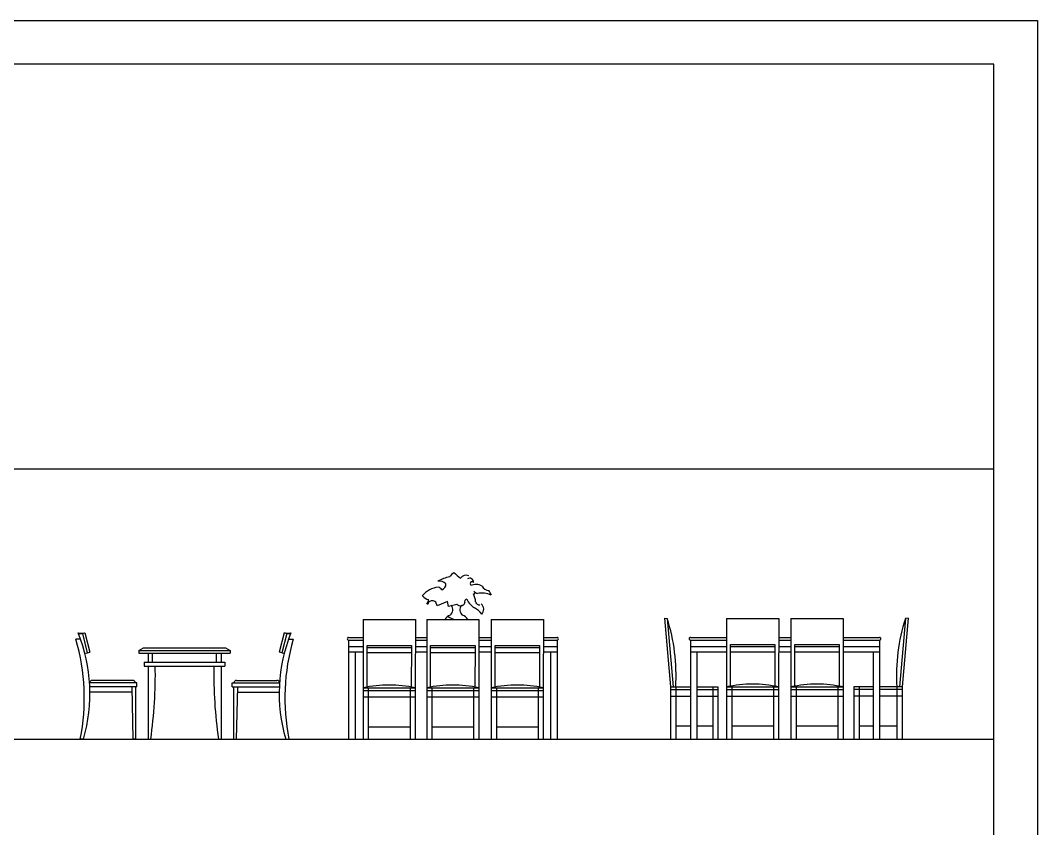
# Model space of a CAD drawing. Header units: inches. Extents: x 10 to 52.5, y 12.2 to 37.
# Drawn here: x 44.69 to 52.5, y 30.8 to 37.01 of the extents above; entities that cross this region are included whole.
import ezdxf

# ---------------------------------------------------------------- set-up
doc = ezdxf.new("R2010")
doc.units = ezdxf.units.IN
doc.header["$MEASUREMENT"] = 0
for name, color, linetype in [('02', 2, 'Continuous'), ('1', 1, 'Continuous'), ('4', 4, 'Continuous'), ('kadrbm', 4, 'Continuous')]:
    doc.layers.add(name, color=color, linetype=linetype)

# ---------------------------------------------------------------- blocks, each defined once
blk = doc.blocks.new('kadrbm')
at = {"layer": 'kadrbm', "color": 4}
blk.add_lwpolyline([(0, 0), (0, 24.7972), (21, 24.7972), (21, 0), (0, 0)], close=True, dxfattribs=at)
blk.add_lwpolyline([(20.6631, 0.3257), (20.6631, 24.4603), (0.3369, 24.4603), (0.3369, 0.3257), (20.6631, 0.3257)], dxfattribs=at)

msp = doc.modelspace()

# ---------------------------------------------------------------- linework, layer by layer
at = {"layer": '02'}
for p, q in [((47.8933, 32.512), (47.8818, 32.5409)), ((47.8818, 32.5409), (47.8818, 32.5409)), ((47.9715, 32.5467), (47.8933, 32.512)), ((47.9801, 32.5091), (47.9715, 32.5467)), ((48.0438, 32.5236), (47.9801, 32.5091)), ((47.3249, 32.4088), (47.3249, 31.4908)), ((47.3249, 32.4088), (47.726, 32.4088)), ((47.726, 32.4088), (47.7249, 31.8841)), ((47.813, 32.4088), (47.813, 31.4908)), ((47.813, 32.4088), (48.2141, 32.4088)), ((48.2141, 32.4088), (48.213, 31.8841)), ((48.3077, 32.4088), (48.3077, 31.4908)), ((48.3077, 32.4088), (48.7088, 32.4088)), ((48.7088, 32.4088), (48.7077, 31.8841)), ((49.6381, 32.4186), (49.6841, 31.8908)), ((49.6381, 32.4186), (49.6583, 32.4169)), ((49.6583, 32.4169), (49.704, 31.8925)), ((50.1141, 32.4156), (50.1141, 31.4908)), ((50.1141, 32.4156), (50.5152, 32.4156)), ((50.4852, 32.4156), (50.4852, 32.4156)), ((50.5152, 32.4156), (50.5141, 31.8908)), ((50.6081, 32.4156), (50.6081, 31.4908)), ((50.6081, 32.4156), (51.0092, 32.4156)), ((50.9792, 32.4156), (50.9792, 32.4156)), ((51.0092, 32.4156), (51.0081, 31.8908)), ((51.4867, 32.4169), (51.441, 31.8925)), ((51.5069, 32.4186), (51.4609, 31.8908)), ((51.5069, 32.4186), (51.4867, 32.4169)), ((47.213, 32.2708), (47.3249, 32.2708)), ((47.213, 32.2508), (47.213, 31.4908)), ((47.213, 32.2508), (47.3249, 32.2508)), ((47.7257, 32.2708), (47.813, 32.2708)), ((47.7257, 32.2508), (47.813, 32.2508)), ((48.2137, 32.2508), (48.3077, 32.2508)), ((48.2138, 32.2708), (48.3077, 32.2708)), ((48.7085, 32.2708), (48.813, 32.2708)), ((48.7085, 32.2508), (48.813, 32.2508)), ((48.813, 32.2508), (48.813, 31.4908)), ((49.8365, 32.2708), (50.1141, 32.2708)), ((49.8365, 32.2508), (49.8365, 31.4908)), ((49.8365, 32.2508), (50.1141, 32.2508)), ((50.5149, 32.2708), (50.6081, 32.2708)), ((50.5149, 32.2508), (50.6081, 32.2508)), ((51.0088, 32.2508), (51.2889, 32.2508)), ((51.0089, 32.2708), (51.2889, 32.2708)), ((51.2889, 32.2508), (51.2889, 31.4908)), ((47.213, 32.2008), (47.3249, 32.2008)), ((47.3549, 31.8841), (47.3549, 32.2088)), ((47.3549, 32.2088), (47.6956, 32.2088)), ((47.3549, 32.1941), (47.6955, 32.1941)), ((47.6956, 32.2088), (47.6949, 31.8841)), ((47.7256, 32.2088), (47.726, 32.2088)), ((47.7256, 32.2008), (47.813, 32.2008)), ((47.843, 31.8841), (47.843, 32.2088)), ((47.843, 32.2088), (48.1837, 32.2088)), ((47.843, 32.1941), (48.1836, 32.1941)), ((48.1837, 32.2088), (48.183, 31.8841)), ((48.2136, 32.2008), (48.3077, 32.2008)), ((48.2137, 32.2088), (48.2141, 32.2088)), ((48.3377, 31.8841), (48.3377, 32.2088)), ((48.3377, 32.2088), (48.6784, 32.2088)), ((48.3377, 32.1941), (48.6784, 32.1941)), ((48.6784, 32.2088), (48.6777, 31.8841)), ((48.7084, 32.2088), (48.7088, 32.2088)), ((48.7084, 32.2008), (48.813, 32.2008)), ((49.8365, 32.2008), (50.1141, 32.2008)), ((50.1441, 31.8908), (50.1441, 32.2156)), ((50.1441, 32.2156), (50.4848, 32.2156)), ((50.1441, 32.2008), (50.4848, 32.2008)), ((50.4848, 32.2156), (50.4841, 31.8909)), ((50.5148, 32.2156), (50.5152, 32.2156)), ((50.5148, 32.2008), (50.6081, 32.2008)), ((50.6381, 32.2156), (50.9787, 32.2156)), ((50.6381, 31.8908), (50.6381, 32.2156)), ((50.6381, 32.2008), (50.9787, 32.2008)), ((50.9787, 32.2156), (50.9781, 31.8909)), ((51.0087, 32.2156), (51.0092, 32.2156)), ((51.0087, 32.2008), (51.2889, 32.2008)), ((47.213, 32.1608), (47.3249, 32.1608)), ((47.263, 32.1608), (47.263, 31.4908)), ((47.3549, 32.1541), (47.6955, 32.1541)), ((47.7255, 32.1608), (47.813, 32.1608)), ((47.843, 32.1541), (48.1835, 32.1541)), ((48.2136, 32.1608), (48.3077, 32.1608)), ((48.3377, 32.1541), (48.6783, 32.1541)), ((48.7083, 32.1608), (48.813, 32.1608)), ((48.763, 32.1608), (48.763, 31.4908)), ((49.8365, 32.1608), (50.1141, 32.1608)), ((49.8865, 32.1608), (49.8865, 31.4908)), ((50.1441, 32.1608), (50.4847, 32.1608)), ((50.5147, 32.1608), (50.6081, 32.1608)), ((50.6381, 32.1608), (50.9786, 32.1608)), ((51.0086, 32.1608), (51.2889, 32.1608)), ((51.2389, 32.1608), (51.2389, 31.4908)), ((47.3249, 31.8841), (47.7249, 31.8841)), ((47.3249, 31.8641), (47.7249, 31.8641)), ((47.3649, 31.8841), (47.3649, 31.4908)), ((47.6849, 31.8841), (47.6849, 31.4908)), ((47.7249, 31.8841), (47.7249, 31.4908)), ((47.813, 31.8841), (48.213, 31.8841)), ((47.813, 31.8641), (48.213, 31.8641)), ((47.853, 31.8841), (47.853, 31.4908)), ((48.173, 31.8841), (48.173, 31.4908)), ((48.213, 31.8841), (48.213, 31.4908)), ((48.3077, 31.8841), (48.7077, 31.8841)), ((48.3077, 31.8641), (48.7077, 31.8641)), ((48.3477, 31.8841), (48.3477, 31.4908)), ((48.6677, 31.8841), (48.6677, 31.4908)), ((48.7077, 31.8841), (48.7077, 31.4908)), ((49.6841, 31.8908), (49.6841, 31.4908)), ((49.6841, 31.8908), (49.8365, 31.8908)), ((49.6841, 31.8708), (49.8365, 31.8708)), ((49.7241, 31.8908), (49.7241, 31.4908)), ((49.8865, 31.8908), (50.0482, 31.8908)), ((49.8865, 31.8708), (50.0482, 31.8708)), ((50.0082, 31.8908), (50.0082, 31.4908)), ((50.0482, 31.8908), (50.0482, 31.4908)), ((50.1141, 31.8908), (50.5141, 31.8908)), ((50.1141, 31.8708), (50.5141, 31.8708)), ((50.1541, 31.8908), (50.1541, 31.4908)), ((50.4741, 31.8908), (50.4741, 31.4908)), ((50.5141, 31.8908), (50.5141, 31.4908)), ((50.6081, 31.8908), (51.0081, 31.8908)), ((50.6081, 31.8708), (51.0081, 31.8708)), ((50.6481, 31.8908), (50.6481, 31.4908)), ((50.9681, 31.8908), (50.9681, 31.4908)), ((51.0081, 31.8908), (51.0081, 31.4908)), ((51.2389, 31.8908), (51.0908, 31.8908)), ((51.0908, 31.8908), (51.0908, 31.4908)), ((51.2389, 31.8708), (51.0908, 31.8708)), ((51.1308, 31.8908), (51.1308, 31.4908)), ((51.4609, 31.8908), (51.2889, 31.8908)), ((51.4609, 31.8708), (51.2889, 31.8708)), ((51.4209, 31.8908), (51.4209, 31.4908)), ((51.4609, 31.8908), (51.4609, 31.4908)), ((47.3249, 31.8141), (47.7249, 31.8141)), ((47.813, 31.8141), (48.213, 31.8141)), ((48.3077, 31.8141), (48.7077, 31.8141)), ((49.6841, 31.8208), (49.8365, 31.8208)), ((49.8865, 31.8208), (50.0482, 31.8208)), ((50.1141, 31.8208), (50.5141, 31.8208)), ((50.6081, 31.8208), (51.0081, 31.8208)), ((51.2389, 31.8208), (51.0908, 31.8208)), ((51.4609, 31.8208), (51.2889, 31.8208)), ((47.3649, 31.5841), (47.6849, 31.5841)), ((47.853, 31.5841), (48.173, 31.5841)), ((48.3477, 31.5841), (48.6677, 31.5841)), ((49.7241, 31.5908), (49.8365, 31.5908)), ((49.8865, 31.5908), (50.0082, 31.5908)), ((50.1541, 31.5908), (50.4741, 31.5908)), ((50.6481, 31.5908), (50.9681, 31.5908)), ((51.1308, 31.5908), (51.2389, 31.5908)), ((51.2889, 31.5908), (51.4209, 31.5908))]:
    msp.add_line(p, q, dxfattribs=at)
for centre, radius, start, end in [((48.0288, 32.4795), 0.2583, 98.90992, 120.13929), ((48.2996, 32.4816), 0.4008, 134.10346, 140.83789), ((48.3792, 33.1469), 0.5206, 226.48134, 233.94482), ((48.1154, 32.6949), 0.0528, 66.60834, 143.8822), ((48.1421, 32.6963), 0.0295, 350.1812, 125.84195), ((47.9249, 32.4642), 0.1938, 96.78288, 139.46855), ((47.9107, 32.6363), 0.0676, 43.29226, 99.86132), ((47.8948, 32.6204), 0.0369, 25.57923, 78.70786), ((47.9188, 32.6768), 0.0415, 282.9444, 8.00306), ((48.1601, 32.6832), 0.0137, 36.41752, 242.34175), ((48.1915, 32.5856), 0.092, 59.9408, 116.24353), ((48.2952, 32.6952), 0.0649, 207.50276, 265.15219), ((47.8422, 32.6374), 0.0777, 217.46016, 258.56299), ((47.7911, 32.5582), 0.0358, 306.33205, 4.75205), ((48.1253, 32.5424), 0.0219, 98.80687, 199.23231), ((48.2497, 32.6169), 0.1383, 202.43971, 239.61618), ((48.1725, 32.6147), 0.0102, 261.86407, 81.86407), ((48.031, 32.5316), 0.158, 4.42555, 27.48603), ((48.3143, 32.8259), 0.2452, 235.10902, 242.99741), ((48.2368, 32.4375), 0.1733, 66.0625, 101.2652), ((48.1178, 32.507), 0.2118, 24.82993, 35.71612), ((47.8196, 32.5366), 0.00843, 239.0253, 30.93669), ((47.8557, 32.5178), 0.0349, 41.66185, 138.33815), ((47.9631, 32.4838), 0.0506, 305.49433, 41.0772), ((48.0719, 32.5466), 0.0346, 215.56595, 340.68369), ((48.1184, 32.4838), 0.0506, 138.9228, 234.50567), ((48.1261, 32.3822), 0.1273, 31.35986, 65.03785), ((48.2188, 32.5536), 0.0329, 202.57152, 272.52004), ((48.1929, 32.4875), 0.0573, 317.02018, 47.07308), ((48.0282, 32.3587), 0.0911, 113.0566, 146.64495), ((48.1104, 32.6566), 0.2621, 239.66644, 250.92855), ((48.0533, 32.3587), 0.0911, 33.35505, 66.9434), ((48.2884, 31.9785), 1.4383, 356.50529, 17.7472), ((52.8566, 31.9785), 1.4383, 162.2528, 183.49471), ((47.2129, 32.2608), 0.01, 89.6861, 270.3139), ((48.8134, 32.2608), 0.01, 267.46047, 92.53953), ((49.8365, 32.2608), 0.01, 89.6861, 270.3139), ((51.2893, 32.2608), 0.01, 267.46047, 92.53953), ((47.5249, 30.9557), 0.9496, 77.8422, 102.1578), ((48.013, 30.9557), 0.9496, 77.8422, 102.1578), ((48.5077, 30.9557), 0.9496, 77.8422, 102.1578), ((50.3141, 30.9625), 0.9496, 77.8422, 102.1578), ((50.8081, 30.9625), 0.9496, 77.8422, 102.1578)]:
    msp.add_arc(centre, radius, start, end, dxfattribs=at)
at = {"layer": '1'}
for p, q in [((32.3342, 33.5641), (52.1649, 33.5641)), ((47.696, 32.4089), (47.696, 32.4088)), ((48.1841, 32.4089), (48.1841, 32.4088)), ((48.6788, 32.4089), (48.6788, 32.4088)), ((32.3342, 31.4908), (52.1649, 31.4908))]:
    msp.add_line(p, q, dxfattribs=at)
at = {"layer": '4'}
for p, q in [((45.1572, 32.2565), (45.1214, 32.2565)), ((45.1706, 32.3015), (45.1893, 32.3062)), ((45.1706, 32.3015), (45.2084, 32.1515)), ((45.19, 32.3064), (45.2279, 32.1562)), ((46.7196, 32.3064), (46.6818, 32.1562)), ((46.739, 32.3015), (46.7013, 32.1515)), ((46.739, 32.3015), (46.7204, 32.3062)), ((46.7525, 32.2565), (46.7883, 32.2565)), ((45.6048, 32.1708), (45.6398, 32.1908)), ((45.6048, 32.1708), (46.3048, 32.1708)), ((45.6048, 32.1708), (45.6048, 32.1508)), ((45.6398, 32.1908), (46.2698, 32.1908)), ((46.2698, 32.1908), (46.3048, 32.1708)), ((46.3048, 32.1708), (46.3048, 32.1508)), ((45.2092, 32.1515), (45.2279, 32.1562)), ((45.6048, 32.1508), (46.3048, 32.1508)), ((45.6748, 32.1508), (45.6748, 32.0808)), ((45.7096, 32.0808), (45.7096, 32.1508)), ((46.2001, 32.0808), (46.2001, 32.1508)), ((46.2348, 32.1508), (46.2348, 32.0808)), ((46.7005, 32.1515), (46.6818, 32.1562)), ((45.6448, 32.0808), (46.2648, 32.0808)), ((45.6448, 32.0808), (45.6448, 32.0508)), ((45.6448, 32.0508), (46.2648, 32.0508)), ((45.6748, 32.0508), (45.6748, 31.4908)), ((46.2348, 32.0508), (46.2348, 31.4908)), ((46.2648, 32.0808), (46.2648, 32.0508)), ((45.5561, 31.9408), (45.2462, 31.9408)), ((46.3536, 31.9408), (46.6635, 31.9408)), ((45.5887, 31.9208), (45.2262, 31.9208)), ((45.5887, 31.8908), (45.2278, 31.8908)), ((45.5487, 31.8908), (45.5587, 31.4908)), ((45.5787, 31.8908), (45.5787, 31.4908)), ((45.5887, 31.8908), (45.5887, 31.9208)), ((46.321, 31.9208), (46.6835, 31.9208)), ((46.321, 31.8908), (46.321, 31.9208)), ((46.321, 31.8908), (46.6819, 31.8908)), ((46.331, 31.8908), (46.331, 31.4908)), ((46.361, 31.8908), (46.351, 31.4908)), ((45.5497, 31.8508), (45.2278, 31.8508)), ((46.36, 31.8508), (46.6819, 31.8508)), ((45.1787, 31.4908), (45.1543, 31.4908)), ((45.5787, 31.4908), (45.5587, 31.4908)), ((45.6748, 31.4908), (45.6948, 31.4908)), ((46.2148, 31.4908), (46.2348, 31.4908)), ((46.331, 31.4908), (46.351, 31.4908)), ((46.731, 31.4908), (46.7554, 31.4908))]:
    msp.add_line(p, q, dxfattribs=at)
for centre, radius, start, end in [((43.5648, 31.8061), 1.6204, 348.77971, 16.13951), ((45.1624, 32.4252), 0.122, 258.79853, 282.76334), ((43.9835, 31.8405), 1.2453, 343.68966, 21.92631), ((45.1555, 32.3759), 0.0759, 258.46706, 281.53294), ((47.9262, 31.8405), 1.2453, 158.07369, 196.31034), ((46.7473, 32.4252), 0.122, 257.23666, 281.20147), ((48.3449, 31.8061), 1.6204, 163.86049, 191.22029), ((46.7542, 32.3759), 0.0759, 258.46706, 281.53294), ((45.1986, 32.188), 0.038, 256.0176, 285.09742), ((46.7111, 32.188), 0.038, 254.90258, 283.9824), ((42.3732, 31.9779), 3.3572, 351.65709, 1.24389), ((49.5365, 31.9779), 3.3572, 178.75611, 188.34291), ((45.2462, 31.9208), 0.02, 90, 180), ((45.5561, 31.9208), 0.02, 0, 90), ((46.3536, 31.9208), 0.02, 90, 180), ((46.6635, 31.9208), 0.02, 0, 90)]:
    msp.add_arc(centre, radius, start, end, dxfattribs=at)

# ---------------------------------------------------------------- block references
at = {"layer": 'kadrbm'}
msp.add_blockref('kadrbm', (31.5018, 12.2106), dxfattribs=at)

doc.saveas('drawing.dxf')
